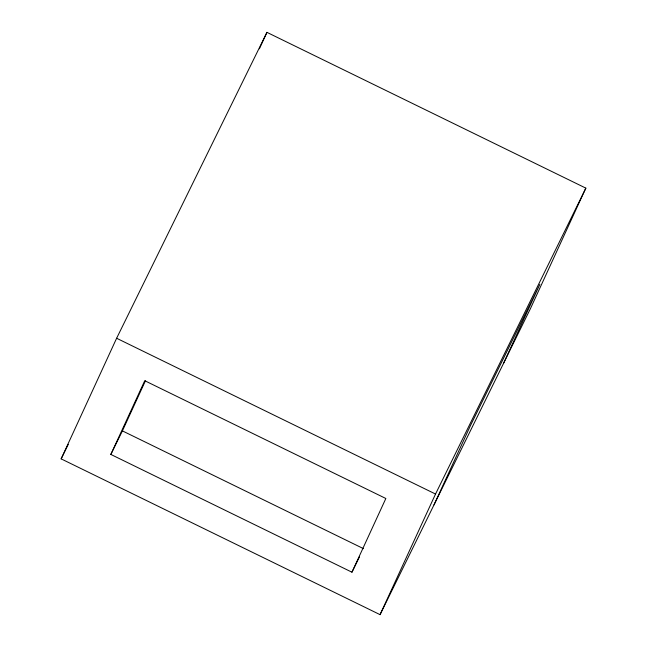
<?xml version="1.0" encoding="UTF-8"?>
<svg xmlns="http://www.w3.org/2000/svg" width="647" height="647" viewBox="0 0 647 647"><rect width="100%" height="100%" fill="white"/><g stroke="black" fill="none" stroke-linecap="round" stroke-linejoin="round"><path stroke-width="0.97" d="M61.15 458.869L116.622 338.26L266.944 32.35L585.85 188.131L530.378 308.74L380.056 614.65L61.15 458.869L68.267 444.392M259.382 48.8L266.944 32.35M110.831 454.429L144.742 380.711L385.847 498.489L351.944 572.199L110.831 454.429L122.404 430.886L145.421 380.832M380.056 614.65L435.528 494.041L585.85 188.131M433.991 504.886L470.49 425.524L539.897 284.284L503.39 363.654M351.944 572.199L359.506 556.808M116.622 338.26L435.528 494.041M122.404 430.886L363.509 548.664"/></g></svg>
